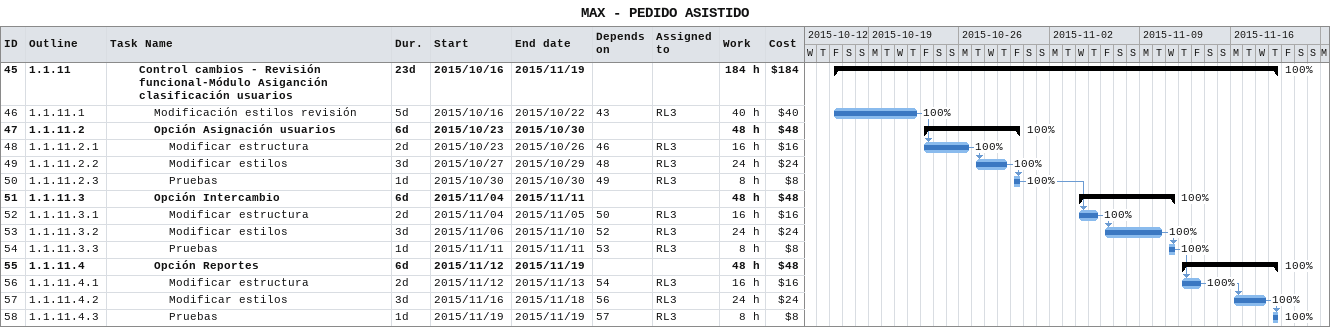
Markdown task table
MAX - PEDIDO ASISTIDO

| ID | WBS | Task | Duration | Start | Finish | Predecessors | Resources | % complete | Work (h) | Cost ($) |
|---|---|---|---|---|---|---|---|---|---|---|
| 45 | 1.1.11 | **Control cambios - Revisión funcional-Módulo Asiganción clasificación usuarios** | 23d | 2015-10-16 | 2015-11-19 |  |  | 100 | 184 | 184 |
| 46 | 1.1.11.1 | Modificación estilos revisión | 5d | 2015-10-16 | 2015-10-22 | 43 | RL3 | 100 | 40 | 40 |
| 47 | 1.1.11.2 | **Opción Asignación usuarios** | 6d | 2015-10-23 | 2015-10-30 |  |  | 100 | 48 | 48 |
| 48 | 1.1.11.2.1 | Modificar estructura | 2d | 2015-10-23 | 2015-10-26 | 46 | RL3 | 100 | 16 | 16 |
| 49 | 1.1.11.2.2 | Modificar estilos | 3d | 2015-10-27 | 2015-10-29 | 48 | RL3 | 100 | 24 | 24 |
| 50 | 1.1.11.2.3 | Pruebas | 1d | 2015-10-30 | 2015-10-30 | 49 | RL3 | 100 | 8 | 8 |
| 51 | 1.1.11.3 | **Opción Intercambio** | 6d | 2015-11-04 | 2015-11-11 |  |  | 100 | 48 | 48 |
| 52 | 1.1.11.3.1 | Modificar estructura | 2d | 2015-11-04 | 2015-11-05 | 50 | RL3 | 100 | 16 | 16 |
| 53 | 1.1.11.3.2 | Modificar estilos | 3d | 2015-11-06 | 2015-11-10 | 52 | RL3 | 100 | 24 | 24 |
| 54 | 1.1.11.3.3 | Pruebas | 1d | 2015-11-11 | 2015-11-11 | 53 | RL3 | 100 | 8 | 8 |
| 55 | 1.1.11.4 | **Opción Reportes** | 6d | 2015-11-12 | 2015-11-19 |  |  | 100 | 48 | 48 |
| 56 | 1.1.11.4.1 | Modificar estructura | 2d | 2015-11-12 | 2015-11-13 | 54 | RL3 | 100 | 16 | 16 |
| 57 | 1.1.11.4.2 | Modificar estilos | 3d | 2015-11-16 | 2015-11-18 | 56 | RL3 | 100 | 24 | 24 |
| 58 | 1.1.11.4.3 | Pruebas | 1d | 2015-11-19 | 2015-11-19 | 57 | RL3 | 100 | 8 | 8 |
